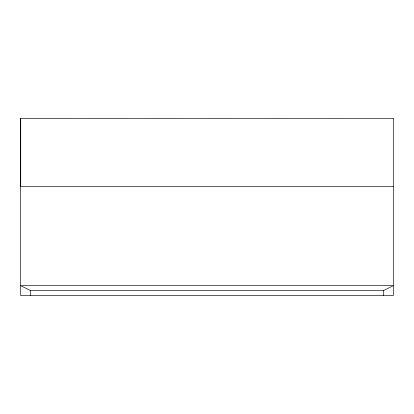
<?xml version="1.0" encoding="UTF-8"?>
<svg xmlns="http://www.w3.org/2000/svg" width="414" height="414" viewBox="0 0 414 414"><rect width="100%" height="100%" fill="white"/><g stroke="black" fill="none" stroke-linecap="round" stroke-linejoin="round"><path stroke-width="0.62" d="M393.3 118.414L20.7 118.388L20.7 186.316L393.3 186.316M383.364 290.644L393.3 285.676L20.7 285.676L30.636 290.644L383.364 290.644L383.364 295.612M393.3 118.399L393.3 295.612L20.7 295.612L20.7 118.399M30.636 290.644L30.636 295.612"/></g></svg>
